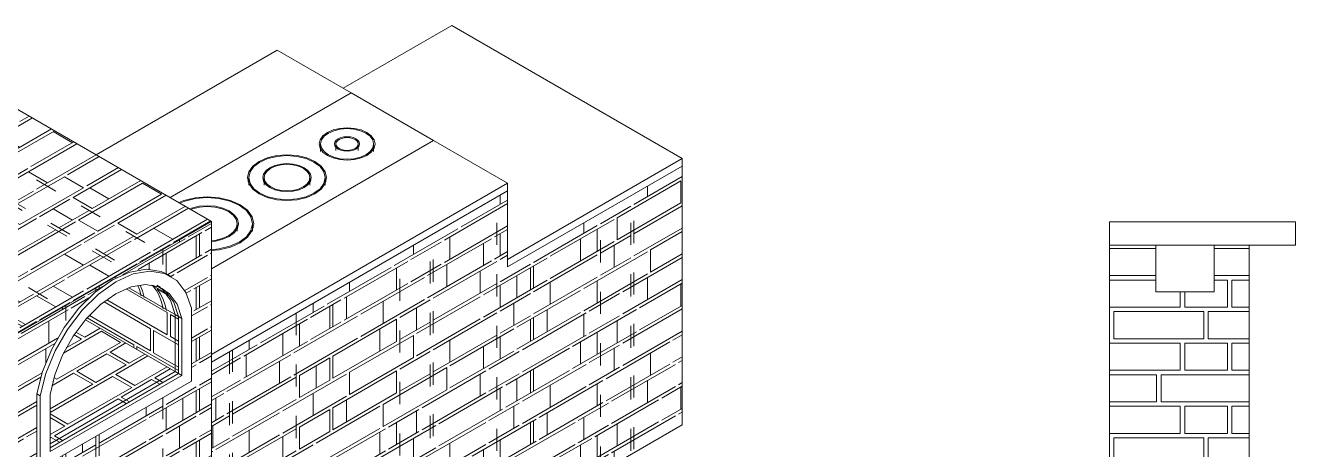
# Model space of a CAD drawing. Header units: millimetres. Extents: x 14944 to 21622, y -31 to 8273.
# Drawn here: x 17868 to 20597, y 4721 to 5632 of the extents above; entities that cross this region are included whole.
import ezdxf

# ---------------------------------------------------------------- set-up
doc = ezdxf.new("R2010")
doc.units = ezdxf.units.MM
doc.layers.add('A-GENM', color=13, linetype='Continuous', lineweight=9)

# ---------------------------------------------------------------- blocks, each defined once
blk = doc.blocks.new('FP_2-VISTA 3D BANCADA CHURRASQUEIRA')
at = {"layer": 'A-GENM'}
for p, q in [((18109.8, 5073.8), (18113.1, 5065.1)), ((18113.1, 5065.1), (18116.4, 5051.5)), ((18114.8, 5074.4), (18119.5, 5062.2)), ((18119.5, 5062.2), (18123.2, 5047.6)), ((18139.9, 5074.4), (18141, 5073.4)), ((18141, 5073.4), (18149, 5063.4)), ((18143, 5073.7), (18147.2, 5070.1)), ((18171.4, 5056.1), (18147.2, 5070.1)), ((18149, 5063.4), (18155.4, 5051.9)), ((18150.9, 5065.9), (18157.7, 5056.3)), ((18175.2, 5051.9), (18150.9, 5065.9)), ((18155.5, 5051.7), (18160.7, 5038.4)), ((18157.7, 5056.3), (18163.4, 5045.4)), ((18160.7, 5038.4), (18164.3, 5023.8)), ((18163.4, 5045.4), (18167.8, 5033.2)), ((18167.8, 5033.2), (18171.1, 5019.9))]:
    blk.add_line(p, q, dxfattribs=at)
blk = doc.blocks.new('CRT_MGN_COZ_Fogão a lenha completo - CRT_MGN_COZ_Fogão a lenha completo-5005769-VISTA 3D BANCADA CHURRASQUEIRA')
at = {"layer": 'A-GENM'}
h = blk.add_hatch(dxfattribs=at)
h.set_pattern_fill('FP_113', color=256, style=0, pattern_type=2)
h.set_pattern_definition([(30, (17814.7, 5227.83), (0.0003, -221.22), [158.135, -7.777]), (30, (17855.86, 5204.06), (0.0003, -221.22), [158.135, -7.777]), (330, (17814.7, 5227.83), (3e-06, -165.912), [47.53, -173.69]), (330, (17951.65, 5306.9), (3e-06, -165.91), [47.53, -173.69]), (30, (17970.36, 5262.39), (0.0003, -221.22), [158.135, -7.777, 75.18, -7.777]), (30, (18011.52, 5238.63), (0.0003, -221.22), [158.135, -7.777, 75.18, -7.777]), (330, (17970.36, 5262.4), (5e-06, -248.87), [47.53, -173.69]), (330, (18107.31, 5341.46), (5e-06, -248.87), [47.53, -173.69]), (330, (18114.05, 5345.35), (5e-06, -248.87), [47.53, -173.69]), (330, (18179.15, 5382.94), (5e-06, -248.87), [47.53, -173.69]), (30, (17982.34, 5214), (0.0003, -221.22), [158.135, -7.777]), (30, (18023.5, 5190.23), (0.0003, -221.22), [158.135, -7.777]), (330, (17982.34, 5214), (3e-06, -165.91), [47.53, -173.69]), (330, (18119.28, 5293.07), (3e-06, -165.91), [47.53, -173.69]), (30, (18066.15, 5207.09), (0.0003, -221.22), [158.135, -7.777, 75.18, -7.777]), (30, (18107.31, 5183.32), (0.0003, -221.22), [158.135, -7.777, 75.18, -7.777]), (330, (18066.15, 5207.09), (5e-06, -248.87), [47.53, -173.69]), (330, (18203.1, 5286.15), (5e-06, -248.87), [47.53, -173.69]), (330, (18209.84, 5290.04), (5e-06, -248.87), [47.53, -173.69]), (330, (18274.94, 5327.63), (5e-06, -248.87), [47.53, -173.69])])
h.paths.add_polyline_path([(17843.3, 4966.4), (18267.6, 5211.3), (17772.6, 5497.1), (17754.9, 5486.9), (17754.9, 5303.2), (17719.6, 5282.7), (17843.3, 5211.3), (17843.3, 5014.4)])
h = blk.add_hatch(dxfattribs=at)
h.set_pattern_fill('FP_119', color=256, style=0, pattern_type=2)
h.set_pattern_definition([(210, (18320.62, 5261.94), (-0.0003, 221.22), [158.135, -7.78]), (210, (18320.62, 5309.47), (-0.0003, 221.22), [158.135, -7.78]), (90, (18320.62, 5261.94), (143.68, 82.96), [47.53, -173.69]), (90, (18183.67, 5182.88), (143.684, 82.956), [47.53, -173.69]), (210, (18212.86, 5255.03), (-0.0003, 221.22), [158.135, -7.777, 75.18, -7.777]), (210, (18212.86, 5302.56), (-0.0003, 221.22), [158.135, -7.777, 75.18, -7.777]), (90, (18212.86, 5255.03), (215.53, 124.43), [47.53, -173.69]), (90, (18075.9, 5175.97), (215.53, 124.43), [47.53, -173.69]), (90, (18069.17, 5172.08), (215.53, 124.43), [47.53, -173.69]), (90, (18004.07, 5134.49), (215.53, 124.43), [47.53, -173.69]), (210, (18248.78, 5331.08), (-0.0003, 221.22), [158.135, -7.78]), (210, (18248.78, 5378.6), (-0.0003, 221.22), [158.135, -7.78]), (90, (18248.78, 5331.08), (143.684, 82.956), [47.53, -173.69]), (90, (18111.83, 5252.01), (143.684, 82.956), [47.53, -173.69]), (210, (18212.86, 5365.64), (-0.0003, 221.22), [158.135, -7.777, 75.18, -7.777]), (210, (18212.86, 5413.17), (-0.0003, 221.22), [158.135, -7.777, 75.18, -7.777]), (90, (18212.86, 5365.64), (215.53, 124.43), [47.53, -173.69]), (90, (18075.9, 5286.57), (215.53, 124.43), [47.53, -173.69]), (90, (18069.17, 5282.69), (215.53, 124.43), [47.53, -173.69]), (90, (18004.07, 5245.1), (215.53, 124.43), [47.53, -173.69])])
h.paths.add_polyline_path([(18322.7, 5195.2), (18323.6, 5196.6), (18323.9, 5198), (18323.5, 5199.9), (18322.7, 5200.9), (18322.7, 5196.2)])
h.paths.add_polyline_path([(18355.7, 5201), (18356.2, 5201.2), (18355.7, 5203)])
h.paths.add_polyline_path([(18512, 5292.2), (18512.1, 5292.4), (18513.1, 5296.9), (18512, 5301.3), (18512, 5292.3)])
h.paths.add_polyline_path([(18348, 5292.2), (18347.9, 5301.4), (18346.8, 5296.9), (18347.9, 5292.4)])
h.paths.add_polyline_path([(18381, 5295.6), (18381, 5298.2), (18380, 5296.9), (18380.6, 5296.2)])
h.paths.add_polyline_path([(18479, 5295.6), (18479.9, 5296.9), (18479, 5297.7), (18479, 5296.5)])
h.paths.add_polyline_path([(18502.1, 5367.1), (18502.1, 5371.3), (18501.2, 5370), (18501, 5369.2), (18501.2, 5368.4)])
h = blk.add_hatch(dxfattribs=at)
h.set_pattern_fill('FP_117', color=256, style=0, pattern_type=2)
h.set_pattern_definition([(210, (18773.17, 4849.61), (-191.58, 110.61), [158.135, -7.777]), (210, (18773.17, 4897.14), (-191.58, 110.61), [158.135, -7.777]), (90, (18773.17, 4849.61), (143.684, -82.956), [47.528, -173.69]), (90, (18636.22, 4770.55), (143.684, -82.956), [47.528, -173.69]), (210, (18665.4, 4842.7), (-191.58, 110.61), [158.135, -7.777, 75.18, -7.777]), (210, (18665.4, 4890.23), (-191.58, 110.61), [158.135, -7.777, 75.18, -7.777]), (90, (18665.4, 4842.7), (215.526, -124.434), [47.53, -173.69]), (90, (18528.46, 4763.64), (215.526, -124.434), [47.53, -173.69]), (90, (18521.72, 4759.75), (215.526, -124.434), [47.53, -173.69]), (90, (18456.62, 4722.16), (215.526, -124.434), [47.528, -173.69]), (210, (18701.33, 4918.75), (-191.58, 110.61), [158.135, -7.777]), (210, (18701.33, 4966.27), (-191.58, 110.61), [158.135, -7.777]), (90, (18701.33, 4918.75), (143.684, -82.956), [47.528, -173.69]), (90, (18564.38, 4839.68), (143.684, -82.956), [47.528, -173.69]), (210, (18665.4, 4953.31), (-191.58, 110.61), [158.135, -7.777, 75.179, -7.777]), (210, (18665.4, 5000.84), (-191.58, 110.61), [158.135, -7.777, 75.179, -7.777]), (90, (18665.4, 4953.31), (215.526, -124.434), [47.528, -173.69]), (90, (18528.46, 4874.24), (215.526, -124.434), [47.528, -173.69]), (90, (18521.72, 4870.35), (215.526, -124.434), [47.528, -173.69]), (90, (18456.62, 4832.77), (215.526, -124.434), [47.528, -173.69])])
h.paths.add_polyline_path([(18267.6, 4190.7), (19278.8, 4774.5), (19278.8, 5329.7), (18904, 5113.3), (18904, 5276.6), (18267.6, 4909.2), (18267.6, 4461.8)])
h = blk.add_hatch(dxfattribs=at)
h.set_pattern_fill('FP_114', color=256, style=0, pattern_type=2)
h.set_pattern_definition([(210, (18055.46, 4586.3), (-191.58, 110.61), [158.135, -7.777]), (210, (18055.46, 4633.82), (-191.58, 110.61), [158.135, -7.777]), (90, (18055.46, 4586.3), (143.684, -82.956), [47.528, -173.69]), (90, (17918.5, 4507.23), (143.684, -82.956), [47.528, -173.69]), (210, (17947.7, 4579.38), (-191.58, 110.61), [158.135, -7.777, 75.18, -7.777]), (210, (17947.7, 4626.91), (-191.58, 110.61), [158.135, -7.777, 75.18, -7.777]), (90, (17947.7, 4579.38), (215.526, -124.434), [47.53, -173.69]), (90, (17810.74, 4500.31), (215.526, -124.434), [47.53, -173.69]), (90, (17804, 4496.43), (215.526, -124.434), [47.53, -173.69]), (90, (17738.9, 4458.84), (215.526, -124.434), [47.53, -173.69]), (210, (17983.61, 4655.43), (-191.58, 110.61), [158.135, -7.777]), (210, (17983.61, 4702.95), (-191.58, 110.61), [158.135, -7.777]), (90, (17983.61, 4655.43), (143.684, -82.956), [47.528, -173.69]), (90, (17846.67, 4576.36), (143.684, -82.956), [47.528, -173.69]), (210, (17947.7, 4690), (-191.58, 110.61), [158.135, -7.777, 75.18, -7.777]), (210, (17947.7, 4737.52), (-191.58, 110.61), [158.135, -7.777, 75.18, -7.777]), (90, (17947.7, 4690), (215.526, -124.434), [47.53, -173.69]), (90, (17810.74, 4610.92), (215.526, -124.434), [47.53, -173.69]), (90, (17804, 4607.03), (215.526, -124.434), [47.53, -173.69]), (90, (17738.9, 4569.45), (215.526, -124.434), [47.53, -173.69])])
h.paths.add_polyline_path([(17843.3, 3945.7), (18267.6, 4190.7), (18267.6, 5211.3), (17843.3, 4966.4), (17843.3, 4461.8)])
h.paths.add_polyline_path([(17899.9, 4680.6), (17892.8, 4684.7), (17892.8, 4841.1), (17897.9, 4864.9), (17905, 4889.1), (17914, 4913.3), (17924.8, 4937.2), (17937.2, 4960.7), (17951.7, 4984), (17966.4, 5004.6), (17984.2, 5026.1), (18000.2, 5043), (18018.2, 5059.4), (18036.7, 5073.8), (18055.5, 5085.8), (18074.2, 5095.4), (18093.9, 5102.7), (18111.2, 5106.9), (18128.1, 5108.5), (18144.5, 5107.4), (18160.4, 5103.3), (18173.7, 5097.2), (18180.8, 5093.1), (18193.8, 5083.4), (18204, 5072.6), (18213, 5058.7), (18220.1, 5042.7), (18225.2, 5024.8), (18225.2, 4868.4), (17910.9, 4686.9)])
h = blk.add_hatch(dxfattribs=at)
h.set_pattern_fill('FP_118', color=256, style=0, pattern_type=2)
h.set_pattern_definition([(30, (18415.74, 5125.76), (191.58, -110.6), [158.135, -7.78]), (30, (18456.9, 5102), (191.58, -110.6), [158.135, -7.78]), (330, (18415.74, 5125.76), (-143.68, -82.96), [47.53, -173.69]), (330, (18552.7, 5204.83), (-143.68, -82.96), [47.53, -173.69]), (30, (18571.4, 5160.33), (191.58, -110.61), [158.135, -7.777, 75.18, -7.777]), (30, (18612.56, 5136.56), (191.58, -110.61), [158.135, -7.777, 75.18, -7.777]), (330, (18571.4, 5160.33), (-215.53, -124.43), [47.53, -173.69]), (330, (18708.35, 5239.4), (-215.53, -124.43), [47.53, -173.69]), (330, (18715.09, 5243.28), (-215.53, -124.43), [47.53, -173.69]), (330, (18780.2, 5280.87), (-215.53, -124.43), [47.53, -173.69]), (30, (18583.38, 5111.94), (191.58, -110.61), [158.135, -7.78]), (30, (18624.54, 5088.17), (191.58, -110.61), [158.135, -7.78]), (330, (18583.38, 5111.94), (-143.68, -82.96), [47.53, -173.69]), (330, (18720.33, 5191), (-143.684, -82.956), [47.53, -173.69]), (30, (18667.2, 5105.02), (191.58, -110.61), [158.135, -7.777, 75.18, -7.777]), (30, (18708.35, 5081.26), (191.58, -110.61), [158.135, -7.777, 75.18, -7.777]), (330, (18667.2, 5105.02), (-215.53, -124.43), [47.53, -173.69]), (330, (18804.14, 5184.1), (-215.53, -124.43), [47.53, -173.69]), (330, (18810.88, 5187.98), (-215.53, -124.43), [47.53, -173.69]), (330, (18875.99, 5225.57), (-215.53, -124.43), [47.53, -173.69])])
h.paths.add_polyline_path([(18355.7, 5193), (18356.9, 5198), (18356.2, 5201.2), (18355.7, 5201)])
h = blk.add_hatch(dxfattribs=at)
h.set_pattern_fill('FP_115', color=256, style=0, pattern_type=2)
h.set_pattern_definition([(150, (18028.94, 5050.68), (0.0003, 221.22), [158.135, -7.78]), (150, (18028.94, 5098.2), (0.0003, 221.22), [158.135, -7.78]), (90, (18028.94, 5050.68), (143.68, -82.96), [47.53, -173.69]), (90, (17891.99, 5129.74), (143.684, -82.956), [47.53, -173.69]), (150, (17921.18, 5168.2), (0.0003, 221.22), [158.135, -7.777, 75.18, -7.777]), (150, (17921.18, 5215.73), (0.0003, 221.22), [158.135, -7.777, 75.18, -7.777]), (90, (17921.18, 5168.2), (215.53, -124.43), [47.53, -173.69]), (90, (17784.23, 5247.27), (215.53, -124.43), [47.53, -173.69]), (90, (17777.5, 5251.15), (215.53, -124.43), [47.53, -173.69]), (90, (17712.39, 5288.74), (215.526, -124.434), [47.53, -173.69]), (150, (17957.1, 5202.76), (0.0003, 221.22), [158.135, -7.777]), (150, (17957.1, 5250.3), (0.0003, 221.22), [158.135, -7.777]), (90, (17957.1, 5202.76), (143.684, -82.956), [47.53, -173.69]), (90, (17820.15, 5281.83), (143.684, -82.956), [47.53, -173.69]), (150, (17921.18, 5278.8), (0.0003, 221.22), [158.135, -7.777, 75.18, -7.777]), (150, (17921.18, 5326.34), (0.0003, 221.22), [158.135, -7.777, 75.18, -7.777]), (90, (17921.18, 5278.8), (215.53, -124.43), [47.53, -173.69]), (90, (17784.23, 5357.88), (215.526, -124.434), [47.53, -173.69]), (90, (17777.5, 5361.76), (215.526, -124.434), [47.53, -173.69]), (90, (17712.39, 5399.35), (215.526, -124.434), [47.53, -173.69])])
h.paths.add_polyline_path([(18196.9, 4884.7), (18196.9, 5007.2), (18090.5, 5068.6), (18078.5, 5064), (18062.5, 5055.8), (18043.8, 5043.4), (18029.7, 5032.5), (18013.9, 5018), (17997.2, 5000), (18194.7, 4886)])
h = blk.add_hatch(dxfattribs=at)
h.set_pattern_fill('FP_116', color=256, style=0, pattern_type=2)
h.set_pattern_definition([(30, (17894.25, 4896.12), (191.58, -110.61), [158.135, -7.78]), (30, (17935.41, 4872.36), (191.58, -110.61), [158.135, -7.78]), (330, (17894.25, 4896.12), (-143.684, -82.956), [47.53, -173.69]), (330, (18031.2, 4975.19), (-143.684, -82.956), [47.53, -173.69]), (30, (18049.91, 4930.69), (191.58, -110.61), [158.135, -7.777, 75.18, -7.777]), (30, (18091.07, 4906.93), (191.58, -110.61), [158.135, -7.777, 75.18, -7.777]), (330, (18049.91, 4930.69), (-215.53, -124.43), [47.53, -173.69]), (330, (18186.86, 5009.76), (-215.53, -124.43), [47.53, -173.69]), (330, (18193.6, 5013.65), (-215.53, -124.43), [47.53, -173.69]), (330, (18258.7, 5051.23), (-215.53, -124.43), [47.53, -173.69]), (30, (18061.89, 4882.3), (191.58, -110.61), [158.135, -7.78]), (30, (18103.05, 4858.53), (191.58, -110.61), [158.135, -7.78]), (330, (18061.89, 4882.3), (-143.68, -82.96), [47.53, -173.69]), (330, (18198.83, 4961.36), (-143.684, -82.956), [47.53, -173.69]), (30, (18145.7, 4875.38), (191.58, -110.61), [158.135, -7.777, 75.18, -7.777]), (30, (18186.86, 4851.62), (191.58, -110.61), [158.135, -7.777, 75.18, -7.777]), (330, (18145.7, 4875.38), (-215.53, -124.43), [47.53, -173.69]), (330, (18282.65, 4954.45), (-215.53, -124.43), [47.53, -173.69]), (330, (18289.39, 4958.34), (-215.53, -124.43), [47.53, -173.69]), (330, (18354.5, 4995.93), (-215.53, -124.43), [47.53, -173.69])])
h.paths.add_polyline_path([(17921.1, 4725.5), (18196.9, 4884.7), (17997.2, 5000), (17984.3, 4984), (17971, 4965), (17958.8, 4945.1), (17948, 4924.4), (17938.6, 4902.7), (17931.1, 4881.9), (17925.2, 4860.7), (17921.1, 4839.8), (17921.1, 4728.5)])
for p, q in [((18783.8, 5631.8), (18550.4, 5497.1)), ((19278.8, 5346), (18783.8, 5631.8)), ((18409, 5578.7), (18020.1, 5354.2)), ((18568.1, 5486.9), (18409, 5578.7)), ((18267.6, 5211.3), (17772.6, 5497.1)), ((18568.1, 5486.9), (18179.2, 5262.3)), ((18179.2, 5262.3), (18568.1, 5486.9)), ((18744.9, 5384.8), (18568.1, 5486.9)), ((18267.6, 5109.2), (18744.9, 5384.8)), ((18744.9, 5384.8), (18267.6, 5109.2)), ((18502.1, 5377.4), (18502.1, 5361)), ((18535.1, 5377.4), (18535.1, 5363.1)), ((18583.1, 5363.1), (18583.1, 5377.4)), ((18616.1, 5361), (18616.1, 5377.4)), ((18904, 5293), (18744.9, 5384.8)), ((18904, 5129.7), (19278.8, 5346)), ((19278.8, 5329.7), (18904, 5113.3)), ((19278.8, 5329.7), (18904, 5113.3)), ((19278.8, 5346), (19278.8, 5329.7)), ((19278.8, 4774.5), (19278.8, 5329.7)), ((18347.9, 5301.4), (18346.2, 5297)), ((18348, 5305.1), (18348, 5288.7)), ((18380.7, 5298.3), (18379.9, 5296.9)), ((18381, 5305.1), (18381, 5288.7)), ((18479, 5288.7), (18479, 5305.1)), ((18480, 5296.9), (18479.3, 5298.3)), ((18512, 5288.7), (18512, 5305.1)), ((18513.8, 5297), (18512.1, 5301.4)), ((18267.6, 4925.5), (18904, 5293)), ((18904, 5276.6), (18267.6, 4909.2)), ((18904, 5276.6), (18267.6, 4909.2)), ((18904, 5293), (18904, 5276.6)), ((18904, 5113.3), (18904, 5276.6)), ((17843.3, 4966.4), (18267.6, 5211.3)), ((18267.6, 5211.3), (18267.6, 4190.7)), ((18322.7, 5189.9), (18322.7, 5206.2)), ((18355.7, 5189.9), (18355.7, 5206.2)), ((18356.2, 5201.2), (18355.7, 5201)), ((18357.7, 5198.1), (18356.1, 5203.1)), ((18904, 5129.7), (18904, 5113.3)), ((18180.3, 5093.4), (18173.2, 5097.5)), ((18090.5, 5068.6), (18196.9, 5007.2)), ((18157.4, 5070), (18150.3, 5074.1)), ((18225.2, 4868.4), (18225.2, 5024.8)), ((17997.2, 5000), (18196.9, 4884.7)), ((18189.8, 5011.3), (18189.8, 4888.8)), ((18189.8, 5011.3), (18196.9, 5007.2)), ((18196.9, 4884.7), (18196.9, 5007.2)), ((18196.9, 4884.7), (18196.9, 5007.2)), ((18196.9, 5007.2), (18203.9, 5003.1)), ((18196.9, 5007.2), (18196.9, 4884.7)), ((18203.9, 5003.1), (18203.9, 4880.6)), ((18267.6, 4925.5), (18267.6, 4909.2)), ((18189.8, 4888.8), (17921.1, 4733.7)), ((17921.1, 4725.5), (18196.9, 4884.7)), ((17921.1, 4725.5), (18196.9, 4884.7)), ((18196.9, 4884.7), (17921.1, 4725.5)), ((18189.8, 4888.8), (18196.9, 4884.7)), ((18203.9, 4880.6), (18196.9, 4884.7)), ((18267.6, 4909.2), (18267.6, 4190.7)), ((17899.9, 4680.6), (18225.2, 4868.4)), ((18203.9, 4880.6), (17921.1, 4717.3)), ((17892.8, 4684.7), (17892.8, 4841.1)), ((17892.8, 4841.1), (17899.9, 4837)), ((17899.9, 4837), (17899.9, 4680.6)), ((17921.1, 4717.3), (17921.1, 4839.8)), ((18267.6, 4190.7), (19278.8, 4774.5))]:
    blk.add_line(p, q, dxfattribs=at)
for points in [[(18516.7, 5352.9, 0), (18507.2, 5360, 0), (18501.2, 5368.4, 0), (18499.1, 5377.4, 0), (18501.2, 5386.3, 0), (18507.2, 5394.7, 0), (18516.7, 5401.9, 0), (18529.1, 5407.4, 0), (18543.6, 5410.8, 0), (18559.1, 5412, 0), (18574.7, 5410.8, 0), (18589.1, 5407.4, 0), (18601.5, 5401.9, 0)], [(18599.4, 5400.6, 0), (18587.6, 5405.9, 0), (18573.9, 5409.2, 0), (18559.1, 5410.3, 0), (18544.4, 5409.2, 0), (18530.6, 5405.9, 0), (18518.8, 5400.6, 0), (18509.8, 5393.8, 0), (18504.1, 5385.9, 0), (18502.1, 5377.4, 0), (18504.1, 5368.8, 0), (18509.8, 5360.9, 0), (18518.8, 5354.1, 0)], [(18601.5, 5401.9, 0), (18611.1, 5394.7, 0), (18617.1, 5386.3, 0), (18619.1, 5377.4, 0), (18617.1, 5368.4, 0), (18611.1, 5360, 0), (18601.5, 5352.9, 0), (18589.1, 5347.4, 0), (18574.7, 5343.9, 0), (18559.1, 5342.7, 0), (18543.6, 5343.9, 0), (18529.1, 5347.4, 0), (18516.7, 5352.9, 0)], [(18518.8, 5354.1, 0), (18530.6, 5348.9, 0), (18544.4, 5345.6, 0), (18559.1, 5344.5, 0), (18573.9, 5345.6, 0), (18587.6, 5348.9, 0), (18599.4, 5354.1, 0), (18608.5, 5360.9, 0), (18614.2, 5368.8, 0), (18616.1, 5377.4, 0), (18614.2, 5385.9, 0), (18608.5, 5393.8, 0), (18599.4, 5400.6, 0)], [(18540, 5366.3, 0), (18535.7, 5369.6, 0), (18533, 5373.3, 0), (18532.1, 5377.4, 0), (18533, 5381.4, 0), (18535.7, 5385.2, 0), (18540, 5388.4, 0), (18545.6, 5390.9, 0), (18552.1, 5392.4, 0), (18559.1, 5393, 0), (18566.1, 5392.4, 0), (18572.6, 5390.9, 0), (18578.2, 5388.4, 0)], [(18576.1, 5387.2, 0), (18571.1, 5389.4, 0), (18565.3, 5390.8, 0), (18559.1, 5391.2, 0), (18552.9, 5390.8, 0), (18547.1, 5389.4, 0), (18542.2, 5387.2, 0), (18538.3, 5384.3, 0), (18535.9, 5381, 0), (18535.1, 5377.4, 0), (18535.9, 5373.8, 0), (18538.3, 5370.4, 0), (18542.2, 5367.6, 0)], [(18578.2, 5388.4, 0), (18582.5, 5385.2, 0), (18585.2, 5381.4, 0), (18586.1, 5377.4, 0), (18585.2, 5373.3, 0), (18582.5, 5369.6, 0), (18578.2, 5366.3, 0), (18572.6, 5363.9, 0), (18566.1, 5362.3, 0), (18559.1, 5361.8, 0), (18552.1, 5362.3, 0), (18545.6, 5363.9, 0), (18540, 5366.3, 0)], [(18542.2, 5367.6, 0), (18547.1, 5365.4, 0), (18552.9, 5364, 0), (18559.1, 5363.5, 0), (18565.3, 5364, 0), (18571.1, 5365.4, 0), (18576.1, 5367.6, 0), (18579.9, 5370.4, 0), (18582.3, 5373.8, 0), (18583.1, 5377.4, 0), (18582.3, 5381, 0), (18579.9, 5384.3, 0), (18576.1, 5387.2, 0)], [(18369.9, 5270.4, 0), (18356.4, 5280.5, 0), (18347.9, 5292.4, 0), (18345, 5305.1, 0), (18347.9, 5317.8, 0), (18356.4, 5329.6, 0), (18369.9, 5339.8, 0), (18387.5, 5347.6, 0), (18408, 5352.5, 0), (18430, 5354.1, 0), (18452, 5352.5, 0), (18472.5, 5347.6, 0), (18490.1, 5339.8, 0)], [(18488, 5338.5, 0), (18471, 5346.1, 0), (18451.2, 5350.8, 0), (18430, 5352.4, 0), (18408.8, 5350.8, 0), (18389, 5346.1, 0), (18372, 5338.5, 0), (18359, 5328.7, 0), (18350.8, 5317.3, 0), (18348, 5305.1, 0), (18350.8, 5292.8, 0), (18359, 5281.4, 0), (18372, 5271.6, 0)], [(18501.9, 5371.4, 0), (18501.2, 5370, 0), (18500.8, 5369.2, 0)], [(18617.4, 5369.2, 0), (18617.1, 5370, 0), (18616.4, 5371.4, 0)], [(18490.1, 5339.8, 0), (18503.6, 5329.6, 0), (18512.1, 5317.8, 0), (18515, 5305.1, 0), (18512.1, 5292.4, 0), (18503.6, 5280.5, 0), (18490.1, 5270.4, 0), (18472.5, 5262.6, 0), (18452, 5257.7, 0), (18430, 5256, 0), (18408, 5257.7, 0), (18387.5, 5262.6, 0), (18369.9, 5270.4, 0)], [(18372, 5271.6, 0), (18389, 5264.1, 0), (18408.8, 5259.3, 0), (18430, 5257.7, 0), (18451.2, 5259.3, 0), (18471, 5264.1, 0), (18488, 5271.6, 0), (18501, 5281.4, 0), (18509.2, 5292.8, 0), (18512, 5305.1, 0), (18509.2, 5317.3, 0), (18501, 5328.7, 0), (18488, 5338.5, 0)], [(18393.2, 5283.8, 0), (18384.9, 5290, 0), (18379.8, 5297.3, 0), (18378, 5305.1, 0), (18379.8, 5312.8, 0), (18384.9, 5320.1, 0), (18393.2, 5326.3, 0), (18404, 5331.1, 0), (18416.5, 5334.1, 0), (18430, 5335.1, 0), (18443.4, 5334.1, 0), (18456, 5331.1, 0), (18466.8, 5326.3, 0)], [(18464.6, 5325.1, 0), (18454.5, 5329.6, 0), (18442.7, 5332.4, 0), (18430, 5333.4, 0), (18417.3, 5332.4, 0), (18405.5, 5329.6, 0), (18395.3, 5325.1, 0), (18387.5, 5319.2, 0), (18382.7, 5312.4, 0), (18381, 5305.1, 0), (18382.7, 5297.7, 0), (18387.5, 5290.9, 0), (18395.3, 5285.1, 0)], [(18466.8, 5326.3, 0), (18475, 5320.1, 0), (18480.2, 5312.8, 0), (18482, 5305.1, 0), (18480.2, 5297.3, 0), (18475, 5290, 0), (18466.8, 5283.8, 0), (18456, 5279.1, 0), (18443.4, 5276.1, 0), (18430, 5275, 0), (18416.5, 5276.1, 0), (18404, 5279.1, 0), (18393.2, 5283.8, 0)], [(18395.3, 5285.1, 0), (18405.5, 5280.6, 0), (18417.3, 5277.7, 0), (18430, 5276.8, 0), (18442.7, 5277.7, 0), (18454.5, 5280.6, 0), (18464.6, 5285.1, 0), (18472.4, 5290.9, 0), (18477.3, 5297.7, 0), (18479, 5305.1, 0), (18477.3, 5312.4, 0), (18472.4, 5319.2, 0), (18464.6, 5325.1, 0)], [(18197.5, 5251.8, 0), (18208.7, 5256.2, 0), (18232.9, 5262, 0), (18258.7, 5263.9, 0), (18284.6, 5262, 0), (18308.7, 5256.2, 0), (18329.5, 5247, 0)], [(18327.3, 5245.8, 0), (18307.2, 5254.7, 0), (18283.8, 5260.3, 0), (18258.7, 5262.2, 0), (18233.6, 5260.3, 0), (18210.2, 5254.7, 0), (18199.7, 5250.6, 0)], [(18221.1, 5238.2, 0), (18225.2, 5239.7, 0), (18241.4, 5243.6, 0), (18258.7, 5244.9, 0), (18276.1, 5243.6, 0), (18292.2, 5239.7, 0), (18306.1, 5233.5, 0)], [(18304, 5232.3, 0), (18290.7, 5238.2, 0), (18275.3, 5241.9, 0), (18258.7, 5243.1, 0), (18242.2, 5241.9, 0), (18226.7, 5238.2, 0), (18223.3, 5236.9, 0)], [(18329.5, 5247, 0), (18345.3, 5235.1, 0), (18355.3, 5221.1, 0), (18358.7, 5206.2, 0), (18355.3, 5191.3, 0), (18345.3, 5177.3, 0), (18329.5, 5165.4, 0), (18308.7, 5156.2, 0), (18284.6, 5150.4, 0), (18267.7, 5148.7, 0)], [(18267.7, 5150.4, 0), (18283.8, 5152.1, 0), (18307.2, 5157.7, 0), (18327.3, 5166.6, 0), (18342.7, 5178.2, 0), (18352.4, 5191.7, 0), (18355.7, 5206.2, 0), (18352.4, 5220.7, 0), (18342.7, 5234.2, 0), (18327.3, 5245.8, 0)], [(18306.1, 5233.5, 0), (18316.8, 5225.5, 0), (18323.5, 5216.2, 0), (18325.7, 5206.2, 0), (18323.5, 5196.2, 0), (18316.8, 5186.9, 0), (18306.1, 5178.8, 0), (18292.2, 5172.7, 0), (18276.1, 5168.8, 0), (18267.7, 5167.9, 0)], [(18267.7, 5169.6, 0), (18275.3, 5170.5, 0), (18290.7, 5174.2, 0), (18304, 5180.1, 0), (18314.2, 5187.7, 0), (18320.6, 5196.6, 0), (18322.7, 5206.2, 0), (18320.6, 5215.8, 0), (18314.2, 5224.7, 0), (18304, 5232.3, 0)], [(18324.2, 5198.1, 0), (18323.5, 5199.9, 0), (18323, 5200.9, 0)], [(17892.8, 4841.1, 0), (17905, 4889.1, 0), (17924.8, 4937.2, 0), (17951.2, 4983.2, 0), (17982.8, 5024.6, 0), (18018.2, 5059.4, 0), (18055.5, 5085.8, 0), (18092.7, 5102.4, 0), (18128.1, 5108.5, 0), (18159.8, 5103.7, 0), (18173.7, 5097.2, 0)], [(18225.2, 5024.8, 0), (18213, 5058.7, 0), (18193.2, 5084.1, 0), (18166.8, 5099.6, 0), (18135.1, 5104.4, 0), (18099.8, 5098.4, 0), (18062.5, 5081.7, 0), (18025.3, 5055.3, 0), (17989.9, 5020.6, 0), (17958.2, 4979.1, 0), (17931.8, 4933.2, 0), (17912.1, 4885, 0), (17899.9, 4837, 0)], [(17921.1, 4839.8, 0), (17931.1, 4881.9, 0), (17948, 4924.4, 0), (17971, 4965, 0), (17998.7, 5001.7, 0), (18029.7, 5032.5, 0), (18062.5, 5055.8, 0), (18095.3, 5070.4, 0), (18126.4, 5075.5, 0), (18154.1, 5070.8, 0), (18177, 5056.6, 0), (18193.9, 5033.6, 0), (18203.9, 5003.1, 0)], [(18156.8, 5069.8, 0), (18162.9, 5064.7, 0), (18179.8, 5041.8, 0), (18189.8, 5011.3, 0)], [(18196.9, 5007.2, 0), (18186.9, 5037.7, 0), (18169.9, 5060.7, 0), (18161.5, 5067.4, 0)], [(18196.9, 5007.2, 0), (18186.9, 5037.7, 0), (18169.9, 5060.7, 0), (18161.5, 5067.4, 0)], [(18161.5, 5067.4, 0), (18169.9, 5060.7, 0), (18186.9, 5037.7, 0), (18196.9, 5007.2, 0)]]:
    blk.add_polyline3d(points, dxfattribs=at)
blk.add_blockref('FP_2-VISTA 3D BANCADA CHURRASQUEIRA', (0, 0), dxfattribs=at)
blk = doc.blocks.new('CRT_MGN_COZ_Fogão a lenha completo - CRT_MGN_COZ_Fogão a lenha completo-5005769-VISTA LATERAL BANCADA CHURRASQUEIRA')
at = {"layer": 'A-GENM'}
h = blk.add_hatch(dxfattribs=at)
h.set_pattern_fill('FP_123', color=256, style=0, pattern_type=2)
h.set_pattern_definition([(180, (7394.62, 3604.53), (3e-14, 270.937), [193.675, -9.525]), (180, (7394.62, 3662.73), (3e-14, 270.937), [193.675, -9.525]), (90, (7394.62, 3604.53), (203.2, -1e-14), [58.21, -212.728]), (90, (7200.94, 3604.53), (203.2, -1e-14), [58.21, -212.728]), (180, (7242.22, 3672.26), (3e-14, 270.937), [193.675, -9.525, 92.075, -9.525]), (180, (7242.22, 3730.47), (3e-14, 270.937), [193.675, -9.525, 92.075, -9.525]), (90, (7242.22, 3672.26), (304.8, -2e-14), [58.21, -212.73]), (90, (7048.55, 3672.26), (304.8, -2e-14), [58.21, -212.73]), (90, (7039.02, 3672.26), (304.8, -2e-14), [58.21, -212.73]), (90, (6946.94, 3672.26), (304.8, -2e-14), [58.21, -212.73]), (180, (7293.02, 3740), (3e-14, 270.937), [193.675, -9.525]), (180, (7293.02, 3798.2), (3e-14, 270.937), [193.675, -9.525]), (90, (7293.02, 3740), (203.2, -1e-14), [58.21, -212.728]), (90, (7099.35, 3740), (203.2, -1e-14), [58.21, -212.728]), (180, (7242.22, 3807.73), (3e-14, 270.937), [193.675, -9.525, 92.075, -9.525]), (180, (7242.22, 3865.94), (3e-14, 270.937), [193.675, -9.525, 92.075, -9.525]), (90, (7242.22, 3807.73), (304.8, -2e-14), [58.21, -212.728]), (90, (7048.55, 3807.73), (304.8, -2e-14), [58.21, -212.728]), (90, (7039.02, 3807.73), (304.8, -2e-14), [58.21, -212.728]), (90, (6946.94, 3807.73), (304.8, -2e-14), [58.21, -212.728])])
h.paths.add_polyline_path([(7544.6, 2030), (7544.6, 5160), (7469.6, 5160), (7469.6, 5060), (7344.6, 5060), (7344.6, 5160), (7244.6, 5160), (7244.6, 2030)])
for p, q in [((7244.6, 5210), (7644.6, 5210)), ((7244.6, 5210), (7244.6, 5160)), ((7644.6, 5210), (7644.6, 5160)), ((7644.6, 5160), (7244.6, 5160)), ((7244.6, 2030), (7244.6, 5160)), ((7344.6, 5060), (7344.6, 5160)), ((7469.6, 5160), (7469.6, 5060)), ((7544.6, 5160), (7544.6, 2030)), ((7469.6, 5060), (7344.6, 5060))]:
    blk.add_line(p, q, dxfattribs=at)

msp = doc.modelspace()

# ---------------------------------------------------------------- block references
at = {"layer": 'A-GENM'}
for name, p in [('CRT_MGN_COZ_Fogão a lenha completo - CRT_MGN_COZ_Fogão a lenha completo-5005769-VISTA 3D BANCADA CHURRASQUEIRA', (0, 0)), ('CRT_MGN_COZ_Fogão a lenha completo - CRT_MGN_COZ_Fogão a lenha completo-5005769-VISTA LATERAL BANCADA CHURRASQUEIRA', (12952, 0))]:
    msp.add_blockref(name, p, dxfattribs=at)

doc.saveas('drawing.dxf')
